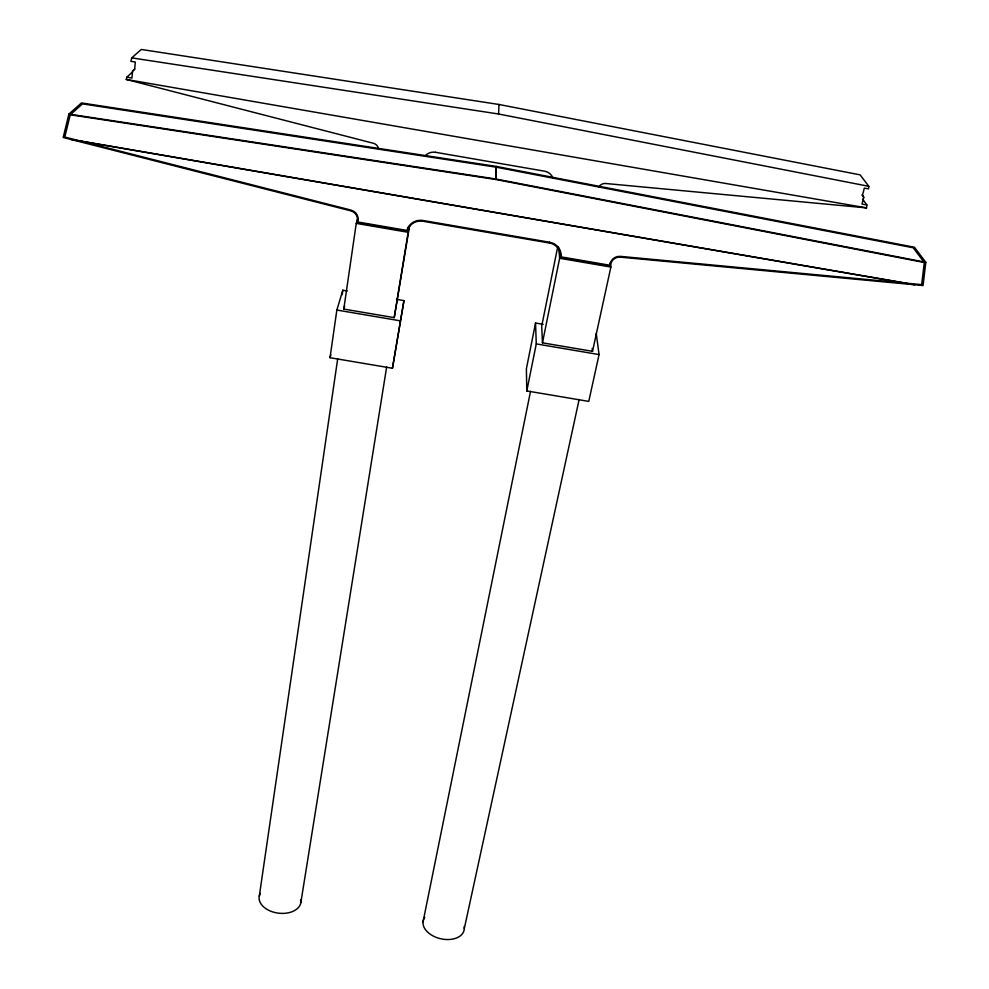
<?xml version="1.0" encoding="UTF-8"?>
<svg xmlns="http://www.w3.org/2000/svg" width="989" height="989" viewBox="0 0 989 989"><rect width="100%" height="100%" fill="white"/><g stroke="black" fill="none" stroke-linecap="round" stroke-linejoin="round"><path stroke-width="1.48" d="M549.55 242.231A14.39 13.574 -6.5 0 1 561.072 256.88L609.805 265.237L610.201 263.47A9.222 8.592 -14.4 0 1 620.4 256.374L921.674 284.622L924.295 262.505L495.786 179.479L496.28 167.19L82.483 103.87L70.256 114.773L64.804 137.051L351.008 210.088A9.235 8.691 24.7 0 1 358.092 220.176L357.833 222.006L406.936 230.437A14.402 13.673 14 0 1 423.082 220.498L549.55 242.231M549.451 242.997A13.772 12.993 -6.5 0 1 560.392 257.548L610.324 266.115L610.856 263.754A8.592 7.999 -14.4 0 1 620.35 257.152L923.046 285.549L925.815 262.308L495.885 178.997L496.391 166.436L81.444 102.943L68.896 114.069L63.185 137.483L350.823 210.855A8.604 8.097 24.7 0 1 357.412 220.238L357.078 222.673L407.381 231.302A13.772 13.08 14 0 1 422.946 221.264L549.439 243.01M598.815 187.119A6.824 6.49 -20.3 0 1 605.664 183.497L866.549 207.888L866.859 204.933L862 204.093L863.768 197.38L862.569 194.87L864.324 188.133L868.527 188.862L868.799 186.315L498.592 114.007L498.975 104.475L141.279 49.45L131.76 57.881L130.894 61.306L135.32 62.072L134.64 69.094L132.6 71.072L131.933 78.069L126.839 77.191L126.271 79.441L373.372 143.269A6.836 6.564 31.8 0 1 378.54 148.869M396.502 299.37L403.957 300.631L392.448 368.254L330.017 357.709L336.853 310.039L342.812 290.222L347.287 290.989M342.169 294.71L342.812 290.222M409.619 225.702L394.228 317.642L343.789 309.075L356.263 223.378L357.561 219.212M259.291 896.145L337.706 358.686M394.228 317.642L409.075 226.592M300.841 902.722L386.662 366.956M392.448 368.254L403.957 300.631M543.134 324.318L535.543 323.032L526.383 368.786L526.791 390.939L588.764 401.398L599.062 354.569L596.231 333.367M526.791 390.939L536.273 343.912L535.543 323.032M557.796 246.471L541.712 326.098L542.454 342.824L592.522 351.318L610.881 267.055L610.349 264.051M423.008 922.082L530.537 391.285M542.454 342.824L559.638 258.265L558.773 247.905M407.381 231.302L408.247 227.173M464.298 928.609L579.134 399.494M330.017 357.709L330.821 354.89M343.789 309.075L344.617 306.182M132.6 71.072L134.801 69.057M126.839 77.191L132.514 71.95M131.76 57.881L498.592 114.007M68.896 114.069L495.885 178.997M70.256 114.773L495.786 179.479M336.853 310.039L400.125 320.795M536.273 343.912L599.062 354.569M79.046 140.735L906.802 283.274M71.282 139.573L914.627 284.795M356.263 223.378L407.901 232.242M559.638 258.265L610.881 267.055M126.271 79.441L866.549 207.888M435.531 152.294L544.494 171.171A11.299 10.891 -11.7 0 1 552.752 177.563M496.391 166.436L914.405 247.238L925.815 262.308M496.28 167.19L913.181 247.757L924.295 262.505M498.975 104.475L860.096 174.855L868.799 186.315M861.988 194.944L863.768 197.38M862.705 199.209L866.859 204.933M609.805 263.185L610.324 266.115M592.164 348.499L592.522 351.318M559.786 250.341L560.404 257.548M300.866 899.73A21.041 13.661 7.4 0 1 277.365 913.008A21.041 13.661 7.4 0 1 260.416 893.327M464.162 926.582A20.979 13.574 13.1 0 1 440.599 938.734A20.979 13.574 13.1 0 1 424.738 917.433M425.221 155.817A11.299 10.966 18.3 0 1 435.531 152.281"/></g></svg>
